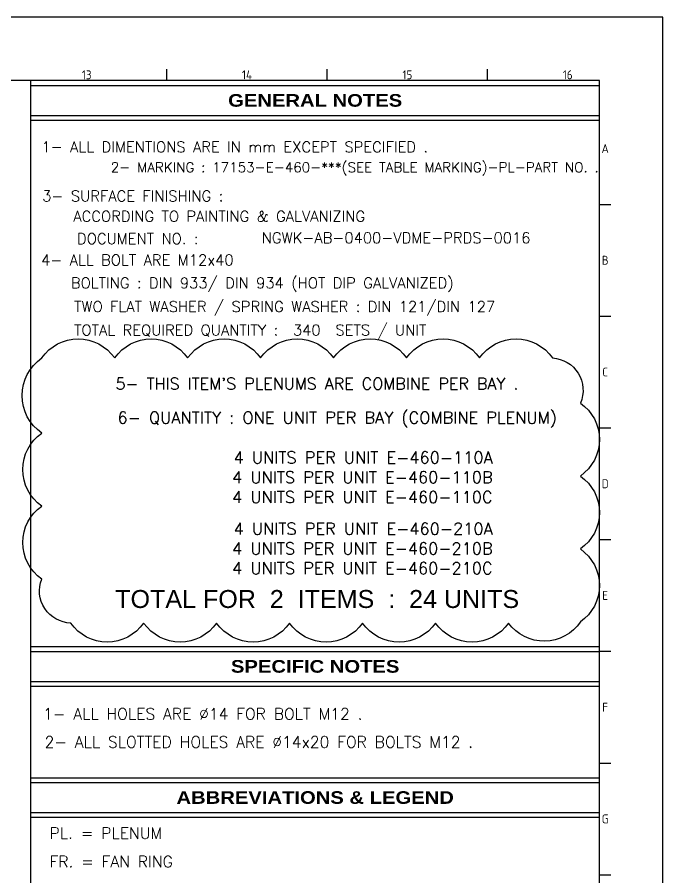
# Model space of a CAD drawing. Header units: inches. Extents: x 212980 to 238967, y -33384 to 2238.
# Drawn here: x 234544 to 238967, y -3652 to 2238 of the extents above; entities that cross this region are included whole.
import ezdxf
from ezdxf.enums import TextEntityAlignment as Align

# ---------------------------------------------------------------- set-up
doc = ezdxf.new("R2010")
doc.units = ezdxf.units.IN
doc.header["$LTSCALE"] = 15
doc.header["$MEASUREMENT"] = 0
doc.layers.add('CADRE', color=5, linetype='Continuous')
doc.layers.add('TITLE', color=4, linetype='Continuous')
doc.styles.add('ARIAL BLACK', font='')
doc.styles.add('ISO Proportional', font='isocp.shx')
doc.styles.add('ROMANS', font='ROMANS.shx')
doc.styles.add('style3', font='swissl.ttf', dxfattribs={"height": 30})
doc.styles.get('ARIAL BLACK').set_extended_font_data('Arial Black')

# ---------------------------------------------------------------- blocks, each defined once
blk = doc.blocks.new('KADR')
at = {"layer": 'CADRE', "color": 2}
for p, q in [((238932.7, 8136.1), (238932.7, 8233.3)), ((240328, 8136.1), (240328, 8233.3)), ((241723.4, 8136.1), (241723.4, 8233.3)), ((242698.5, 7056.8), (242795.7, 7056.8)), ((242698.5, 6084.4), (242795.7, 6084.4)), ((242698.5, 5112), (242795.7, 5112)), ((242698.5, 4139.6), (242795.7, 4139.6)), ((242698.5, 3167.2), (242795.7, 3167.2)), ((242698.5, 2194.8), (242795.7, 2194.8)), ((242698.5, 1222.5), (242795.7, 1222.5))]:
    blk.add_line(p, q, dxfattribs=at)
at = {"layer": 'CADRE', "color": 1}
blk.add_lwpolyline([(220145.5, -7651), (243248.6, -7651), (243248.6, 8686.2), (220145.5, 8686.2)], close=True, dxfattribs=at)
at = {"layer": 'CADRE'}
blk.add_lwpolyline([(220695.6, -7100.9), (242698.5, -7100.9), (242698.5, 8136.1), (220695.6, 8136.1)], close=True, dxfattribs=at)
at = {"layer": 'CADRE', "color": 2, "style": 'ISO Proportional'}
for s, height, p in [('13', 77.79, (238235, 8184.7)), ('14', 77.79, (239630.3, 8184.7)), ('15', 77.79, (241025.7, 8184.7)), ('16', 77.79, (242421.1, 8184.7)), ('A', 77.8, (242747.1, 7543)), ('B', 77.8, (242747.1, 6570.6)), ('C', 77.8, (242747.1, 5598.2)), ('D', 77.8, (242747.1, 4625.8)), ('E', 77.8, (242747.1, 3653.4)), ('F', 77.8, (242747.1, 2681)), ('G', 77.8, (242747.1, 1708.6))]:
    blk.add_text(s, height=height, dxfattribs=at).set_placement(p, align=Align.MIDDLE)

msp = doc.modelspace()

# ---------------------------------------------------------------- linework, layer by layer
at = {"color": 5, "ltscale": 200}
msp.add_line((234636.71, -6750.84), (234636.71, 1804.76), dxfattribs=at)
at = {"color": 2, "ltscale": 200}
msp.add_lwpolyline([(234711.9, -97.11, -0.5205671), (235211.9, -97.11, -0.5205671), (235711.9, -97.11, -0.5205671), (236211.9, -97.11, -0.5205671), (236711.9, -97.11, -0.5205671), (237211.9, -97.11, -0.5205671), (237711.9, -97.11, -0.5205671), (238211.9, -97.11, -0.5205671), (238402.96, -406.05, -0.5205671), (238402.96, -906.05, -0.5205671), (238402.96, -1406.05, -0.5205671), (238402.96, -1906.05, -0.5205671), (237910.42, -1913.52, -0.5205671), (237410.42, -1913.52, -0.5205671), (236910.42, -1913.52, -0.5205671), (236410.42, -1913.52, -0.5205671), (235910.42, -1913.52, -0.5205671), (235410.42, -1913.52, -0.5205671), (234910.42, -1913.52, -0.5205671), (234711.9, -1612.04, -0.5205671), (234711.9, -1112.04, -0.5205671), (234711.9, -612.04, -0.5205671)], format="xyb", close=True, dxfattribs=at)
at = {"layer": 'CADRE', "color": 2}
for p, q in [((234636.71, 1770.67), (238534.41, 1770.67)), ((234636.71, 1564.96), (238534.41, 1564.96)), ((234636.71, -2107.61), (238534.41, -2107.61)), ((234636.71, -2313.32), (238534.41, -2313.32)), ((234636.71, -3006.23), (238534.41, -3006.23)), ((234636.71, -3211.94), (238534.41, -3211.94))]:
    msp.add_line(p, q, dxfattribs=at)
at = {"layer": 'CADRE'}
for p, q in [((234636.71, 1532.47), (238534.41, 1532.47)), ((234636.71, -2075.13), (238534.41, -2075.13)), ((234636.71, -2345.81), (238534.41, -2345.81)), ((234636.71, -2973.75), (238534.41, -2973.75)), ((234636.71, -3244.43), (238534.41, -3244.43))]:
    msp.add_line(p, q, dxfattribs=at)

# ---------------------------------------------------------------- block references
at = {"color": 11, "xscale": 0.7873079009283485, "yscale": 0.7873079009283485, "zscale": 0.7873079009283485}
msp.add_blockref('KADR', (47455.95, -4600.86), dxfattribs=at)

# ---------------------------------------------------------------- texts
at = {"layer": 'CADRE', "color": 1, "style": 'ARIAL BLACK'}
for s, p in [('GENERAL NOTES', (236585.56, 1667.81)), ('SPECIFIC NOTES', (236585.56, -2210.47)), ('ABBREVIATIONS & LEGEND', (236585.56, -3109.09))]:
    msp.add_text(s, height=86.6154, dxfattribs=at).set_placement(p, align=Align.MIDDLE_CENTER)
at = {"layer": 'CADRE', "color": 2, "style": 'ROMANS'}
for s, height, p in [('1- ALL DIMENTIONS ARE IN mm EXCEPT SPECIFIED .', 73.8245, (234710.42, 1312.32)), ('3- SURFACE FINISHING :  ', 73.8245, (234715.58, 976.01)), ('  ACCORDING TO PAINTING & GALVANIZING', 73.8245, (234827.21, 837.24)), (' DOCUMENT NO. :', 73.8245, (234903.19, 683.15)), ('4- ALL BOLT ARE M12x40', 73.8245, (234707.4, 537.35)), (' BOLTING : DIN 933/ DIN 934 (HOT DIP GALVANIZED) ', 73.8245, (234861.52, 380.03)), ('TWO FLAT WASHER / SPRING WASHER : DIN 121/DIN 127', 73.8245, (234933.8, 218.06)), ('TOTAL REQUIRED QUANTITY :  340  SETS / UNIT', 73.8245, (234933.74, 56.96)), ('1- ALL HOLES ARE %%c14 FOR BOLT M12 .', 77.9539, (234721.38, -2574.8)), ('2- ALL SLOTTED HOLES ARE %%c14x20 FOR BOLTS M12 .', 77.9539, (234731.7, -2767.64))]:
    msp.add_text(s, height=height, dxfattribs=at).set_placement(p)
msp.add_text('NGWK-AB-0400-VDME-PRDS-0016', height=73.8245, dxfattribs=at).set_placement((237140.29, 725.94), align=Align.MIDDLE)
for s, p in [('PL. = PLENUM', (234765.57, -3353.44)), ('FR. = FAN RING', (234765.57, -3548.33))]:
    msp.add_text(s, height=77.9539, dxfattribs=at).set_placement(p, align=Align.MIDDLE_LEFT)
at = {"layer": 'CADRE', "color": 2, "attachment_point": 3, "style": 'ROMANS'}
for s, insert, char_height, width in [('2- MARKING : 17153-E-460-***(SEE TABLE MARKING)-PL-PART NO. .{\\H1.333x;          }', (238528.82, 1243.26), 67.8457, 20019.4854), ('6- QUANTITY : ONE UNIT PER BAY (COMBINE PLENUM)', (238241.62, -465.48), 81.2069, 8812.2464), ('4 UNITS PER UNIT E-460-110A \\P4 UNITS PER UNIT E-460-110B\\P4 UNITS PER UNIT E-460-110C ', (237801.78, -738.87), 81.2069, 8812.2464), ('4 UNITS PER UNIT E-460-210A \\P4 UNITS PER UNIT E-460-210B\\P4 UNITS PER UNIT E-460-210C ', (237801.78, -1226.54), 81.2069, 8812.2464)]:
    msp.add_mtext(s, dxfattribs=dict(at, insert=insert, char_height=char_height, width=width))
at = {"layer": 'CADRE', "color": 7, "insert": (237978.05, -233.35), "char_height": 80, "width": 8681.276, "attachment_point": 3, "style": 'ROMANS'}
msp.add_mtext("5- THIS ITEM'S PLENUMS ARE COMBINE PER BAY .", dxfattribs=at)
at = {"layer": 'TITLE', "color": 7, "insert": (237983.29, -1687.27), "char_height": 122.9625, "width": 10414.473, "attachment_point": 3, "style": 'style3'}
msp.add_mtext(' TOTAL FOR  2  ITEMS  :  24 UNITS', dxfattribs=at)

doc.saveas('drawing.dxf')
